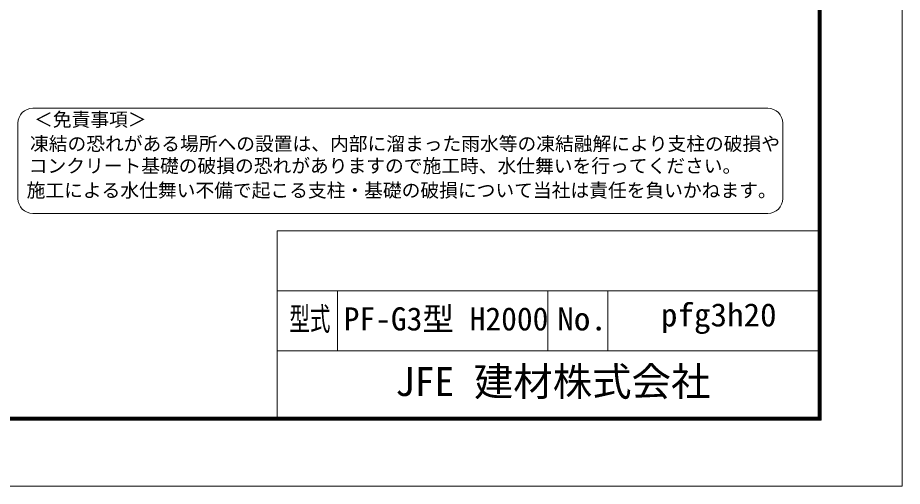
# Model space of a CAD drawing. Units: millimetres, scale not verified. Extents: x -6300 to 6300, y -4455 to 4455.
# Drawn here: x 1884 to 6300, y -4455 to -2117 of the extents above; entities that cross this region are included whole.
import ezdxf
from ezdxf.enums import TextEntityAlignment as Align

# ---------------------------------------------------------------- set-up
doc = ezdxf.new("R2010")
doc.units = ezdxf.units.MM
doc.header["$LTSCALE"] = 30
doc.layers.add('0-A_D-TTL-TXT', color=7, linetype='Continuous', lineweight=18)
doc.layers.add('0-C_D-TTL', color=7, linetype='Continuous', lineweight=9)
doc.styles.add('ＭＳ ゴシック', font='')
doc.styles.get('ＭＳ ゴシック').set_extended_font_data('MS Gothic')

msp = doc.modelspace()

# ---------------------------------------------------------------- linework, layer by layer
at = {"layer": '0-A_D-TTL-TXT', "color": 2}
for p, q in [((5628.64, -2569.05), (1960.31, -2569.05)), ((1885.31, -2644.05), (1885.31, -3019.05)), ((5703.64, -3019.05), (5703.64, -2644.05)), ((1960.31, -3094.05), (5628.64, -3094.05))]:
    msp.add_line(p, q, dxfattribs=at)
for centre, start, end in [((1960.31, -2644.05), 90, 180), ((5628.64, -2644.05), 0, 90), ((1960.31, -3019.05), 180, 270), ((5628.64, -3019.05), 270, 0)]:
    msp.add_arc(centre, 75, start, end, dxfattribs=at)
at = {"layer": '0-C_D-TTL'}
for p, q in [((3180, -3180), (3180, -4110)), ((3180, -3180), (5880, -3180)), ((3180, -3480), (5880, -3480)), ((3480, -3480), (3480, -3780)), ((4530, -3480), (4530, -3780)), ((4830, -3480), (4830, -3780)), ((3180, -3780), (5880, -3780))]:
    msp.add_line(p, q, dxfattribs=at)
at = {"layer": '0-C_D-TTL', "color": 2, "lineweight": 18}
msp.add_lwpolyline([(-6300, 4455), (6300, 4455), (6300, -4455), (-6300, -4455)], close=True, dxfattribs=at)
at = {"layer": '0-C_D-TTL'}
for points in [[(-5895, 4125), (5895, 4125), (5895, -4125), (-5895, -4125)], [(-5891.25, 4121.25), (5891.25, 4121.25), (5891.25, -4121.25), (-5891.25, -4121.25)], [(-5887.5, 4117.5), (5887.5, 4117.5), (5887.5, -4117.5), (-5887.5, -4117.5)], [(-5883.75, 4113.75), (5883.75, 4113.75), (5883.75, -4113.75), (-5883.75, -4113.75)], [(-5880, 4110), (5880, 4110), (5880, -4110), (-5880, -4110)]]:
    msp.add_lwpolyline(points, close=True, dxfattribs=at)

# ---------------------------------------------------------------- texts
at = {"layer": '0-A_D-TTL-TXT', "style": 'ＭＳ ゴシック'}
for s, height, p in [('＜免責事項＞ \u3000\u3000', 68.62, (1965.87, -2680.32)), ('凍結の恐れがある場所への設置は、内部に溜まった雨水等の凍結融解により支柱の破損や', 68.62, (1945.59, -2801.06)), ('コンクリート基礎の破損の恐れがありますので施工時、水仕舞いを行ってください。', 68.62, (1939.42, -2911.2)), ('施工による水仕舞い不備で起こる支柱・基礎の破損について当社は責任を負いかねます。 ', 68.62, (1928.93, -3033.44)), ('PF-G3型 H2000', 115.5, (3511.4, -3712.2)), ('JFE 建材株式会社', 144.3, (3768.57, -4047.76))]:
    msp.add_text(s, height=height, dxfattribs=at).set_placement(p, align=Align.BOTTOM_LEFT)
for s, width, p in [('型式', 0.65, (3240.4, -3712.2)), ('No.', 1.05, (4578, -3712.2)), ('pfg3h20', 1.05, (5095, -3692.2))]:
    msp.add_text(s, height=115.5, dxfattribs=dict(at, width=width)).set_placement(p, align=Align.BOTTOM_LEFT)

doc.saveas('drawing.dxf')
